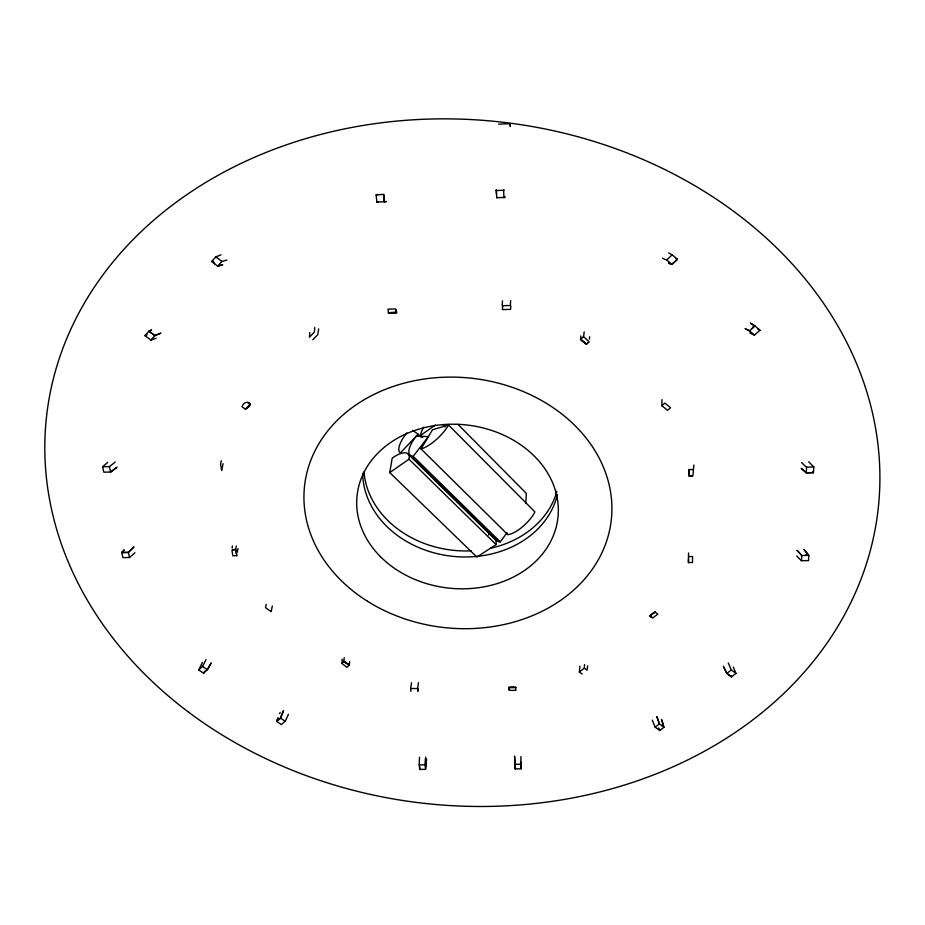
<?xml version="1.0" encoding="UTF-8"?>
<svg xmlns="http://www.w3.org/2000/svg" width="925" height="925" viewBox="0 0 925 925"><rect width="100%" height="100%" fill="white"/><g stroke="black" fill="none" stroke-linecap="round" stroke-linejoin="round"><path stroke-width="1.39" d="M688.489 556.596L692.548 556.526L692.49 562.516L688.443 562.585L688.489 556.596A856.365 436.045 15.5 0 1 688.57 552.942M693.854 465.032L692.906 475.774L689.102 476.04L689.171 469.38M655.016 611.795L649.847 615.9L652.865 617.923L657.802 614.154L655.004 612.026L649.824 616.143L651.975 617.703M689.171 475.358L692.316 475.924M235.713 549.531L236.708 555.682L232.823 555.752L231.967 550.213L235.748 549.092M389.737 472.583L409 459.205L409.266 456.892A26.143 9.574 -45.8 0 0 394.073 456.811L392.212 458.153L389.737 472.583L476.884 557.047L496.089 544.582L496.17 542.154A25.368 10.938 -46 0 0 494.991 539.333L408.364 454.291M349.257 665.017L343.846 660.843L341.764 663.352L346.863 667.318L349.234 665.248L349.685 661.71M515.757 687.287L508.715 687.356L509.328 690.339L515.93 690.374L515.734 687.518L508.692 687.587L508.854 689.715M525.793 503.489L526.337 493.395L457.887 424.309M803.964 549.531L808.82 555.393L808.531 560.619L801.501 560.735L801.778 555.509L797.211 550.491M808.751 461.737A168.986 87.297 5.2 0 0 813.827 466.986L813.503 472.629L806.23 472.779L806.531 467.148A93.934 49.8 4.1 0 1 801.593 462.558M510.646 300.579L510.369 305.493L502.171 305.736L502.472 300.833M247.518 402.433L250.051 404.364L245.368 409.185L242.038 406.746C244.327 398.444 256.745 403.462 245.403 408.931M232.372 545.97L232.163 548.132M314.778 327.427L314.396 332.087L309.436 337.209L309.829 332.538M498.587 124.147L510.103 123.696L510.057 124.401A130.263 6.984 88.4 0 0 509.953 125.812M341.949 661.271L342.123 659.132M584.218 331.844L583.548 336.608L588.994 341.764L586.496 343.961L580.576 339.117M580.854 335.856L580.542 339.371L586.473 344.216L588.774 342.042M419.499 757.205A78.567 8.591 89.9 0 0 419.187 764.859L419.696 769.415L425.535 769.38L426.494 759.668M425.569 758.465L425.535 769.38M425.697 757.17L425.038 764.825L419.187 764.859M426.564 759.205L425.28 767.103M422.644 437.398L420.597 435.374L420.736 434.033A26.131 9.574 -44.9 0 1 423.708 427.257M344.25 657.756L343.984 659.814M396.258 309.748L396.547 312.754L388.454 312.985L388.049 309.147L395.53 308.985L396.652 312.107L388.488 312.731M589.352 339.186L589.699 336.781M587.676 665.792L587.074 670.174L584.288 668.151A650.032 247.276 58.1 0 1 584.554 664.555M418.273 689.206L417.938 691.333L417.626 688.501A585.571 53.153 -89.2 0 1 418.458 682.673M237.367 552.109L237.956 548.56M236.361 546.028L235.979 548.097M496.378 194.157L496.343 189.683M496.332 190.122L496.794 197.869M496.817 197.673L503.998 197.499A104.479 6.174 88 0 0 505.189 196.655M279.685 713.684L280.136 712.4M283.432 711.036L280.472 718.124L276.691 721.454L281.35 724.61L285.189 721.257A80.013 25.102 -56.6 0 0 288.415 714.354M276.633 721.5L278.009 718.02L276.633 721.5L280.472 718.124L283.501 710.504M752.268 328.421L753.898 325.311L750.476 322.998M202.413 662.416A143.005 36.352 -56.1 0 1 198.713 669.978L203.581 673.192L204.679 671.18L205.477 671.446M211.062 663.179L207.373 669.688L203.581 673.192M211.166 662.994L207.373 669.688L202.494 666.451L198.713 669.978M496.158 190.55L503.57 190.284A193.013 11.331 87.9 0 0 504.241 189.845M448.533 425.014L447.469 426.876A26.143 9.585 -45.1 0 1 423.696 448.035L421.014 448.891L507.894 534.719L510.646 534.049A25.357 10.95 -45 0 0 533.933 513.768L534.904 511.883L448.533 425.014L432.518 429.767L421.014 448.891M409.763 454.938L496.517 540.131A25.426 11.008 -45.1 0 0 498.957 541.761L500.263 541.865L507.05 532.696M413.197 456.303L428.448 436.588L416.285 436.137L413.868 439.34A26.212 9.643 -45.2 0 0 411.949 456.291L413.197 456.303L500.263 541.865M156.048 338.203A96.986 48.505 39.6 0 1 150.914 340.018L144.936 335.648L148.925 331.196L151.457 330.005L148.925 331.196L154.914 335.59L160.279 333.52M222.37 264.92L217.676 266.123L211.617 261.498L215.837 256.803A182.722 80.463 39.4 0 0 221.017 254.757M150.914 340.018L154.914 335.59L160.927 332.908M226.856 259.96A100.177 44.967 40.7 0 1 221.907 261.44L217.676 266.123L222.717 264.735M488.412 535.066L490.308 533.054M421.164 437.213L418.123 434.183L400.479 452.788L399.681 452.29A25.865 9.389 -45.2 0 1 406.85 432.9M312.8 339.776L317.772 334.665A1120.152 476.017 29.4 0 0 318.663 328.884M133.709 547.322L128.355 552.41L121.857 552.526M134.888 552.734A87.054 47.418 -13.4 0 1 129.477 557.509L122.898 557.625L121.753 552.526L128.355 552.41L133.894 546.814M583.548 336.608L580.542 339.371A32.745 27.854 2.3 0 0 586.473 344.216M662.554 258.168A102.49 34.318 -48.2 0 0 666.694 259.913L672.197 254.826L677.424 259.324L671.908 264.377L668.81 263.336M668.428 262.839L671.908 264.377L677.343 259.393M661.849 405.705L664.878 403.069L670.556 407.705L667.526 410.342L661.849 405.705A1221.543 475.519 -36 0 1 661.965 399.623M749.828 332.884A100.062 39.521 -47.2 0 0 754.453 335.081L760.015 330.271L755.054 326.005L749.493 330.838L745.423 328.918M341.961 663.017L343.765 661.491L349.234 665.248A27.97 21.876 6.8 0 0 343.765 661.491M117.151 467.09L110.642 472.039L103.831 472.189L102.617 466.755A160.753 78.532 -13.3 0 0 107.612 462.373M582.16 674.059L579.385 672.036L584.288 668.151M116.377 467.749L110.642 472.039L109.439 466.605A90.222 45.371 -12.5 0 0 115.128 461.98M805.305 555.451L807.49 553.798L804.045 549.392M655.143 727.143L659.433 723.928L664.023 727.27L659.722 730.484L655.143 727.143A81.851 36.017 53.5 0 1 652.345 720.17M723.338 666.116L726.83 673.377L731.374 669.954L735.999 673.458L731.444 676.869L726.83 673.377L724.009 667.723M420.597 435.374L435.386 425.038M211.617 261.498L212.97 261.012M386.407 201.662L376.868 202.02L376.117 194.863A191.695 24.755 86.7 0 0 377.597 194.4M661.722 725.593L663.317 725.107L661.814 720.089M383.482 194.701L384.199 201.766L386.13 201.465M376.117 194.863C385.945 194.886 384.037 191.51 384.199 201.766M102.617 466.755L109.439 466.605M693.345 469.542L689.148 469.623A31.311 25.565 -0.1 0 0 689.102 476.04M806.531 467.148L813.827 466.986M801.281 468.524L806.23 472.779L813.399 472.629M808.82 555.393L801.778 555.509L797.049 550.387M410.978 691.403L410.665 688.57L417.626 688.501M514.612 756.604L514.901 764.293L520.833 764.258L521.133 768.825L515.213 768.86L514.577 756.083M232.695 549.785L235.667 549.785A29.554 23.241 10.2 0 1 236.708 555.682M755.054 326.005L750.811 323.449M745.111 328.653L749.493 330.838L754.453 335.081M280.472 718.124L285.189 721.257M412.677 430.368L418.123 434.183M149.017 331.266L154.914 335.59M726.83 673.377L731.374 676.811M215.837 256.803L221.907 261.44M666.694 259.913L671.908 264.377M801.478 468.432L806.23 472.779M409 459.205L496.089 544.582M442.994 424.922L445.029 426.968M213.525 261.948L214.646 263.81M664.023 727.27L661.491 719.349M656.889 716.748L659.433 723.928L656.981 716.921M128.355 552.41L129.477 557.509M510.103 123.696L510.322 126.413M514.901 764.293L515.213 768.802M503.57 190.284L503.998 197.499M514.982 762.212L515.005 762.79M688.443 562.585A853.752 436.692 15.6 0 1 688.535 558.92M801.501 560.735A90.523 51.8 5.1 0 1 796.76 555.925M735.999 673.458A148.22 56.564 53.1 0 1 733.328 667.029M731.374 669.954A84.14 33.15 52.7 0 1 728.276 662.959M659.722 730.484A144.254 61.513 53.9 0 1 658.739 727.894M579.385 672.036A648.76 248.501 58.2 0 1 579.871 666.069M649.824 616.143A29.207 23.206 2.1 0 1 655.004 612.026M521.133 768.825A137.929 7.261 89.4 0 1 521.226 761.818M520.833 764.258A78.972 4.313 89.4 0 1 520.902 756.569M419.696 769.415A137.235 14.488 -90 0 1 419.823 766.594M410.665 688.57A585.375 54.968 -89.1 0 1 411.521 682.743M508.692 687.587A27.831 21.876 4.4 0 1 515.734 687.518M266.203 604.256A624.294 141.698 -58.4 0 1 265.51 607.713L271.198 611.622A623.415 143.375 -58.5 0 0 272.308 605.887M206.009 659.571A81.597 21.46 -55.9 0 1 202.494 666.451M221.272 460.731A787.163 349.141 -19.8 0 1 220.543 464.165L221.665 470.478A784.886 350.136 -19.9 0 0 223.052 463.622M147.156 334.734A176.848 86.765 38.2 0 1 144.936 335.648M250.051 404.364A31.647 25.68 13.3 0 1 245.368 409.185M378.209 202.089A103.773 13.493 87.1 0 1 376.868 202.02M510.831 305.805A1421.228 91.829 86.2 0 1 510.6 309.355L502.402 309.597A1419.887 99.102 86 0 0 502.668 306.048M396.547 312.754A32.872 27.935 11.1 0 1 388.454 312.985M557.382 494.586A98.455 80.961 6.3 0 1 452.186 556.272A98.455 80.961 6.3 0 1 362.658 473.369M556.85 491.429A97.969 80.752 6.3 0 1 490.712 548.213M471.299 550.814A97.969 80.752 6.3 0 1 363.988 471.796M672.197 254.826A188.284 62.241 -47.2 0 1 668.74 252.953M760.015 330.271A183.751 71.618 -46 0 1 758.003 329.196M123.73 550.467L121.753 552.526L124.262 549.947L123.73 550.467M676.95 259.069L676.013 258.595L676.95 259.069M813.376 472.502L812.74 471.889L813.376 472.502M731.351 676.661L730.923 675.736L731.351 676.661M515.179 767.6L515.098 765.125L515.213 768.86L515.179 767.6M367.526 601.285A154.313 125.418 6.3 0 0 611.09 521.607A154.313 125.418 6.3 0 0 395.137 385.817A154.313 125.418 6.3 0 0 367.526 601.285M380.418 556.63A101.033 82.047 6.3 0 0 552.329 538.015A101.033 82.047 6.3 0 0 439.791 424.922A101.033 82.047 6.3 0 0 380.418 556.63M188.758 712.296A418.377 342.805 6.3 0 0 872.321 542.605A418.377 342.805 6.3 0 0 325.993 133.108A418.377 342.805 6.3 0 0 188.758 712.296"/></g></svg>
